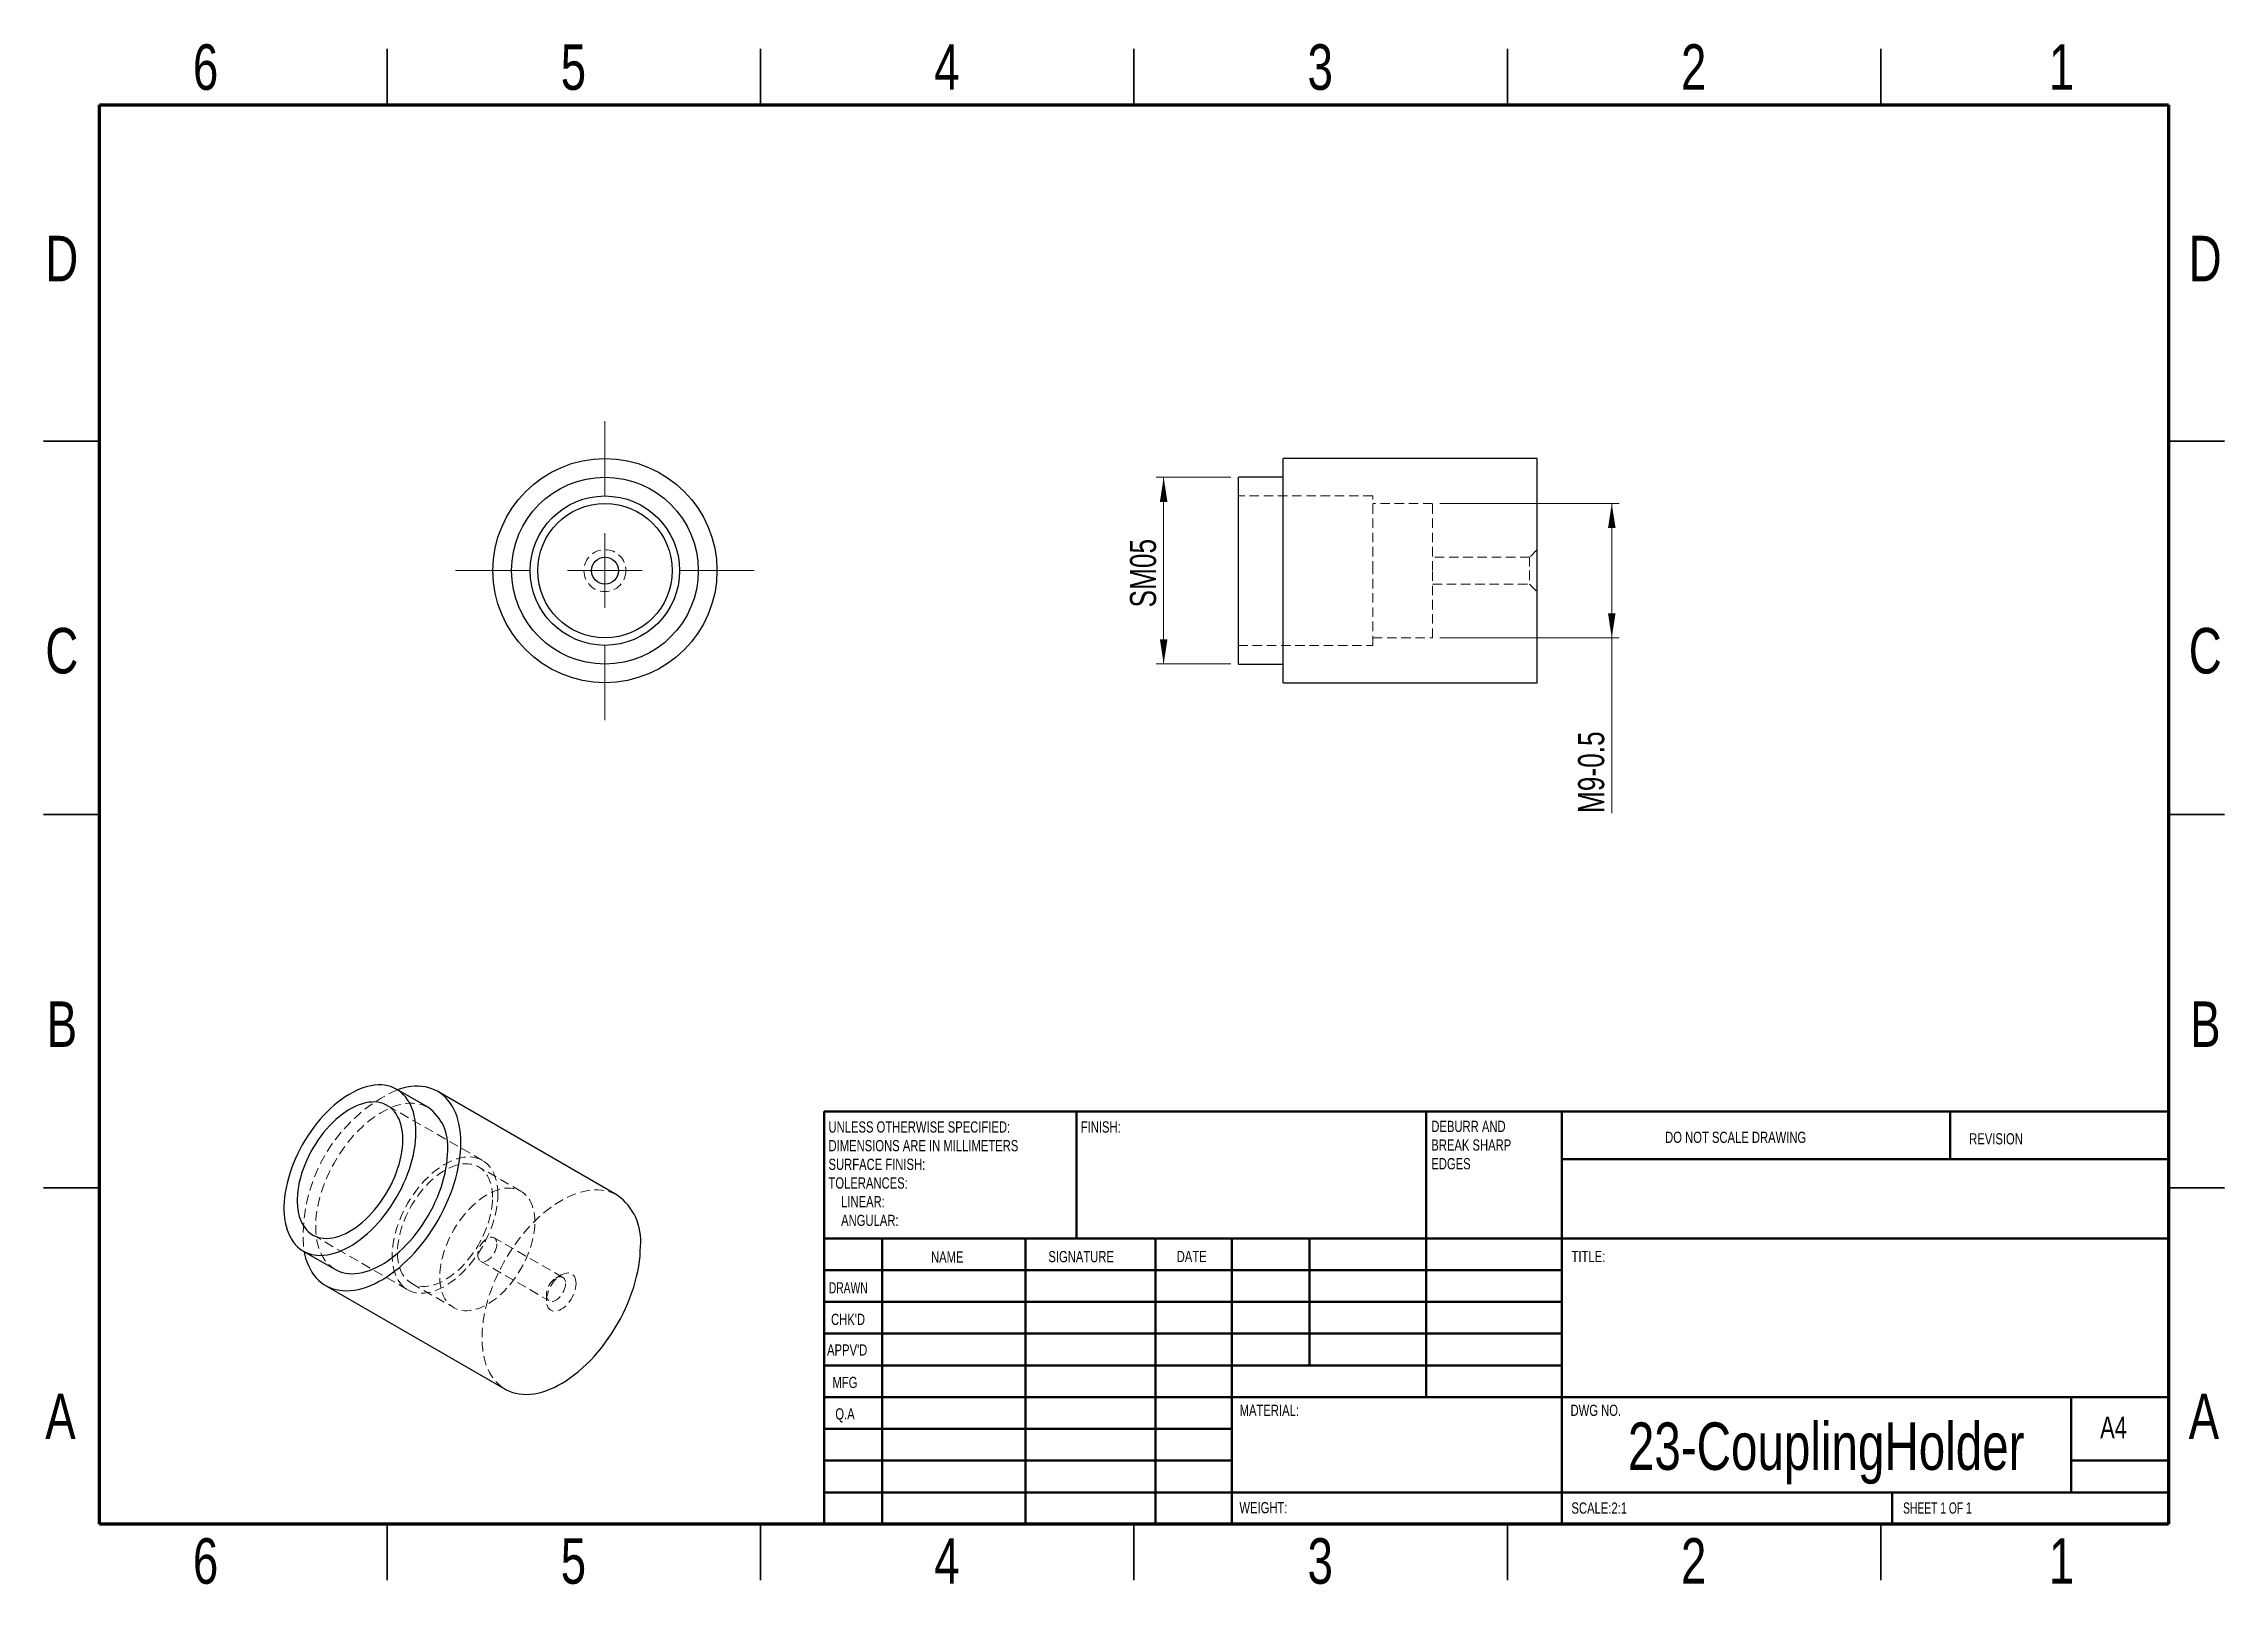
# Model space of a CAD drawing. Header units: millimetres. Extents: x 2 to 294, y 2 to 208.
import ezdxf

# ---------------------------------------------------------------- set-up
doc = ezdxf.new("R2010")
doc.units = ezdxf.units.MM
doc.linetypes.add('HIDDEN', pattern=[1.905, 1.27, -0.635])
doc.styles.add('SLDTEXTSTYLE0', font='TXT', dxfattribs={"width": 0.75})
doc.styles.add('SLDTEXTSTYLE1', font='TXT', dxfattribs={"width": 0.686449})
doc.styles.add('SLDTEXTSTYLE2', font='TXT', dxfattribs={"width": 0.6875})
doc.dimstyles.new('SLDDIMSTYLE0', dxfattribs={"dimtxt": 3.5, "dimasz": 3.302, "dimexe": 0, "dimexo": 0.0625, "dimgap": 0.875, "dimtad": 1, "dimlfac": 0.5, "dimrnd": 1e-09, "dimzin": 12, "dimdsep": 46, "dimtxsty": 'SLDTEXTSTYLE0', "dimsah": 1, "dimcen": 0.09, "dimadec": 0, "dimazin": 3, "dimtfac": 1, "dimtmove": 0, "dimatfit": 0, "dimfxl": 0, "dimfrac": 2, "dimtolj": 1, "dimtzin": 12, "dimarcsym": 0})
doc.dimstyles.new('SLDDIMSTYLE1', dxfattribs={"dimtxt": 3.5, "dimasz": 3.302, "dimexe": 0, "dimexo": 0.0625, "dimgap": 0.875, "dimtad": 1, "dimlfac": 0.5, "dimrnd": 1e-09, "dimzin": 12, "dimdsep": 46, "dimtxsty": 'SLDTEXTSTYLE0', "dimsah": 1, "dimcen": 0.09, "dimadec": 0, "dimazin": 3, "dimtfac": 1, "dimtofl": 0, "dimtmove": 0, "dimatfit": 3, "dimfxl": 0, "dimfrac": 2, "dimtolj": 1, "dimtzin": 12, "dimarcsym": 0})

# ---------------------------------------------------------------- blocks, each defined once
blk = doc.blocks.new('SW_NOTE_0')
at = {"color": 0, "linetype": 'Continuous', "lineweight": 0, "char_height": 1.5, "attachment_point": 1, "style": 'SLDTEXTSTYLE0'}
for s, insert in [('UNLESS OTHERWISE SPECIFIED:', (0, 1.93)), ('DIMENSIONS ARE IN MILLIMETERS', (0, -0.57)), ('TOLERANCES:', (0, -5.57)), ('SURFACE FINISH:', (0, -3.07)), ('LINEAR:', (1.69, -8.07)), ('ANGULAR:', (1.69, -10.57))]:
    blk.add_mtext(s, dxfattribs=dict(at, insert=insert))
blk = doc.blocks.new('SW_NOTE_0_1')
at = {"color": 0, "linetype": 'Continuous', "lineweight": 0, "char_height": 1.5, "attachment_point": 1, "style": 'SLDTEXTSTYLE0'}
for s, insert in [('DEBURR AND', (0, 1.93)), ('BREAK SHARP', (0, -0.57)), ('EDGES', (0, -3.07))]:
    blk.add_mtext(s, dxfattribs=dict(at, insert=insert))
blk = doc.blocks.new('_D')
at = {"color": 7, "linetype": 'Continuous', "lineweight": 0}
for p, q in [((161.47, 150.15), (151.47, 150.15)), ((152.47, 150.15), (152.47, 125.15)), ((161.47, 125.15), (151.47, 125.15))]:
    blk.add_line(p, q, dxfattribs=at)
at = {"color": 7, "linetype": 'Continuous', "lineweight": 18}
for points in [[(152.47, 150.15), (151.97, 146.85), (152.98, 146.85)], [(152.47, 125.15), (152.98, 128.45), (151.97, 128.45)]]:
    blk.add_solid(points, dxfattribs=at)
at = {"color": 7, "linetype": 'Continuous', "lineweight": 18, "insert": (147.96, 132.72), "char_height": 3.5, "attachment_point": 1, "rotation": 90, "style": 'SLDTEXTSTYLE0'}
blk.add_mtext('SM05', dxfattribs=at)
blk = doc.blocks.new('_D_1')
at = {"color": 7, "linetype": 'Continuous', "lineweight": 0}
for p, q in [((189.47, 146.65), (213.47, 146.65)), ((212.47, 146.65), (212.47, 128.65)), ((189.47, 128.65), (213.47, 128.65)), ((212.47, 128.65), (212.47, 105.2))]:
    blk.add_line(p, q, dxfattribs=at)
at = {"color": 7, "linetype": 'Continuous', "lineweight": 18}
for points in [[(212.47, 146.65), (211.97, 143.35), (212.98, 143.35)], [(212.47, 128.65), (212.98, 131.95), (211.97, 131.95)]]:
    blk.add_solid(points, dxfattribs=at)
at = {"color": 7, "linetype": 'Continuous', "lineweight": 18, "insert": (207.96, 105.2), "char_height": 3.5, "attachment_point": 1, "rotation": 90, "style": 'SLDTEXTSTYLE0'}
blk.add_mtext('M9-0.5', dxfattribs=at)
blk = doc.blocks.new('SW_CENTERMARKSYMBOL_0')
at = {"color": 0, "linetype": 'Continuous', "lineweight": 18}
for p, q in [((0, 10), (0, 20)), ((0, 0), (0, 5)), ((-10, 0), (-20, 0)), ((0, 0), (-5, 0)), ((0, 0), (0, -5)), ((0, 0), (5, 0)), ((10, 0), (20, 0)), ((0, -10), (0, -20))]:
    blk.add_line(p, q, dxfattribs=at)

msp = doc.modelspace()

# ---------------------------------------------------------------- linework, layer by layer
at = {"color": 7, "linetype": 'Continuous', "lineweight": 35}
for p, q in [((48.5, 200), (48.5, 207.5)), ((98.5, 200), (98.5, 207.5)), ((148.5, 207.5), (148.5, 200)), ((148.5, 200), (148.5, 207.5)), ((198.5, 200), (198.5, 207.5)), ((248.5, 200), (248.5, 207.5)), ((10, 155), (2.5, 155)), ((287, 155), (294.5, 155)), ((2.5, 105), (10, 105)), ((10, 105), (2.5, 105)), ((294.5, 105), (287, 105)), ((287, 105), (294.5, 105)), ((10, 55), (2.5, 55)), ((287, 55), (294.5, 55)), ((48.5, 10), (48.5, 2.5)), ((98.5, 10), (98.5, 2.5)), ((148.5, 2.5), (148.5, 10)), ((148.5, 10), (148.5, 2.5)), ((198.5, 10), (198.5, 2.5)), ((248.5, 10), (248.5, 2.5))]:
    msp.add_line(p, q, dxfattribs=at)
at = {"color": 7, "linetype": 'Continuous', "lineweight": 70}
for p, q in [((10, 10), (10, 200)), ((10, 200), (287, 200)), ((287, 200), (287, 10)), ((287, 10), (10, 10))]:
    msp.add_line(p, q, dxfattribs=at)
at = {"color": 7, "linetype": 'Continuous', "lineweight": 25}
for p, q in [((202.473, 152.648), (168.473, 152.648)), ((168.473, 137.648), (168.473, 152.648)), ((202.473, 137.648), (202.473, 152.648)), ((168.473, 150.148), (162.473, 150.148)), ((162.473, 137.648), (162.473, 150.148)), ((162.473, 125.148), (162.473, 137.648)), ((168.473, 122.648), (168.473, 137.648)), ((202.473, 122.648), (202.473, 137.648)), ((162.473, 125.148), (168.473, 125.148)), ((168.473, 122.648), (202.473, 122.648)), ((54.014, 65.762), (49.771, 68.211)), ((79.305, 54.048), (55.264, 67.927)), ((37.272, 46.56), (41.515, 44.111)), ((40.265, 41.945), (64.307, 28.066))]:
    msp.add_line(p, q, dxfattribs=at)
at = {"color": 7, "linetype": 'HIDDEN', "lineweight": 18}
for p, q in [((180.473, 147.648), (162.473, 147.648)), ((180.473, 137.648), (180.473, 147.648)), ((188.473, 146.648), (180.473, 146.648)), ((188.473, 137.648), (188.473, 146.648)), ((202.473, 140.458), (201.473, 139.458)), ((180.473, 127.648), (180.473, 137.648)), ((201.473, 139.458), (188.473, 139.458)), ((188.473, 128.648), (188.473, 137.648)), ((201.473, 139.458), (201.473, 137.648)), ((201.473, 137.648), (201.473, 135.838)), ((188.473, 135.838), (201.473, 135.838)), ((201.473, 135.838), (202.473, 134.838)), ((180.473, 128.648), (188.473, 128.648)), ((162.473, 127.648), (180.473, 127.648)), ((61.249, 58.698), (48.521, 66.046)), ((66.406, 54.566), (60.749, 57.832)), ((38.522, 48.725), (51.25, 41.377)), ((72.004, 43.033), (62.811, 48.34)), ((61.001, 45.204), (70.194, 39.898)), ((51.75, 42.243), (57.407, 38.978)), ((71.806, 43.351), (71.099, 42.943)), ((69.819, 40.727), (69.819, 39.91))]:
    msp.add_line(p, q, dxfattribs=at)
at = {"color": 7, "linetype": 'Continuous', "lineweight": 50}
for p, q in [((107, 65.25), (287, 65.25)), ((107, 65.25), (107, 10)), ((140.8, 48.25), (140.8, 65.25)), ((187.6, 65.25), (187.6, 27)), ((205.8, 65.25), (205.8, 10)), ((257.8, 58.875), (257.8, 65.25)), ((287, 58.875), (205.8, 58.875)), ((287, 48.25), (107, 48.25)), ((114.8, 48.25), (114.8, 10)), ((133.991, 48.25), (133.991, 10)), ((151.399, 48.25), (151.399, 10)), ((161.6, 10), (161.6, 48.25)), ((172, 31.25), (172, 48.25)), ((205.8, 44), (107, 44)), ((205.8, 39.75), (107, 39.75)), ((205.8, 35.5), (107, 35.5)), ((205.8, 31.25), (107, 31.25)), ((161.6, 27), (107, 27)), ((161.6, 27), (287, 27)), ((274, 14.25), (274, 27)), ((161.6, 22.75), (107, 22.75)), ((161.6, 18.5), (107, 18.5)), ((287, 18.5), (274, 18.5)), ((107, 14.25), (287, 14.25)), ((250, 10), (250, 14.25))]:
    msp.add_line(p, q, dxfattribs=at)
at = {"color": 7, "linetype": 'Continuous', "lineweight": 25, "flags": 128}
for points in [[(52.36, 62.488), (52.346, 63.057), (52.304, 63.608), (52.233, 64.139), (52.135, 64.649), (52.009, 65.135), (51.856, 65.597), (51.676, 66.032), (51.47, 66.439), (51.238, 66.818), (50.982, 67.166), (50.702, 67.483), (50.399, 67.767), (50.073, 68.019), (49.727, 68.236), (49.361, 68.418), (48.977, 68.566), (48.574, 68.677), (48.156, 68.752), (47.723, 68.791), (47.276, 68.793), (46.817, 68.759), (46.348, 68.688), (45.87, 68.581), (45.384, 68.438), (44.892, 68.26), (44.396, 68.047), (43.897, 67.799), (43.397, 67.519), (42.897, 67.206), (42.399, 66.861), (41.905, 66.486), (41.416, 66.082), (40.933, 65.651), (40.459, 65.192), (39.995, 64.709), (39.542, 64.202), (39.102, 63.673), (38.676, 63.125), (38.266, 62.557), (37.872, 61.974), (37.497, 61.375), (37.14, 60.764), (36.805, 60.142), (36.49, 59.511), (36.199, 58.873), (35.93, 58.231), (35.686, 57.586), (35.467, 56.94), (35.274, 56.296), (35.108, 55.655), (34.968, 55.019), (34.856, 54.392), (34.771, 53.773), (34.715, 53.167), (34.686, 52.574), (34.686, 51.996), (34.715, 51.436), (34.771, 50.894), (34.856, 50.374), (34.968, 49.876), (35.108, 49.402), (35.274, 48.953), (35.467, 48.532), (35.686, 48.138), (35.93, 47.775), (36.199, 47.442), (36.49, 47.141), (36.805, 46.873), (37.14, 46.639), (37.497, 46.439), (37.872, 46.274), (38.266, 46.145), (38.676, 46.052), (39.102, 45.995), (39.542, 45.974), (39.995, 45.99), (40.459, 46.043), (40.933, 46.132), (41.416, 46.257), (41.905, 46.417), (42.399, 46.613), (42.897, 46.843), (43.397, 47.107), (43.897, 47.404), (44.396, 47.733), (44.892, 48.093), (45.384, 48.483), (45.87, 48.901), (46.348, 49.346), (46.817, 49.817), (47.276, 50.312), (47.723, 50.83), (48.156, 51.369), (48.574, 51.928), (48.977, 52.503), (49.361, 53.095), (49.727, 53.7), (50.073, 54.317), (50.399, 54.943), (50.702, 55.578), (50.982, 56.218), (51.238, 56.862), (51.47, 57.508), (51.676, 58.153), (51.856, 58.796), (52.009, 59.435), (52.135, 60.066), (52.233, 60.69), (52.304, 61.302), (52.346, 61.902), (52.36, 62.488)], [(58.371, 61.059), (58.357, 61.687), (58.314, 62.296), (58.242, 62.885), (58.143, 63.453), (58.015, 63.998), (57.86, 64.519), (57.678, 65.014), (57.469, 65.481), (57.234, 65.921), (56.973, 66.33), (56.687, 66.709), (56.377, 67.056), (56.045, 67.371), (55.689, 67.651), (55.313, 67.898), (54.916, 68.11), (54.5, 68.286), (54.065, 68.426), (53.614, 68.53), (53.147, 68.597), (52.665, 68.628), (52.17, 68.621), (51.664, 68.578), (51.146, 68.497), (50.62, 68.381), (50.086, 68.228), (49.868, 68.155)], [(50.593, 61.467), (50.578, 61.977), (50.536, 62.468), (50.465, 62.939), (50.366, 63.387), (50.24, 63.811), (50.086, 64.21), (49.906, 64.581), (49.701, 64.922), (49.47, 65.234), (49.216, 65.514), (48.938, 65.761), (48.639, 65.974), (48.319, 66.153), (47.98, 66.297), (47.623, 66.405), (47.25, 66.476), (46.861, 66.511), (46.459, 66.509), (46.045, 66.47), (45.621, 66.395), (45.189, 66.283), (44.75, 66.136), (44.305, 65.953), (43.858, 65.736), (43.409, 65.485), (42.961, 65.202), (42.515, 64.887), (42.073, 64.542), (41.637, 64.168), (41.209, 63.767), (40.79, 63.34), (40.382, 62.889), (39.986, 62.416), (39.605, 61.922), (39.239, 61.411), (38.891, 60.883), (38.561, 60.341), (38.252, 59.788), (37.963, 59.224), (37.697, 58.653), (37.455, 58.077), (37.237, 57.499), (37.044, 56.92), (36.877, 56.342), (36.737, 55.769), (36.624, 55.203), (36.539, 54.645), (36.483, 54.098), (36.454, 53.564), (36.454, 53.046), (36.483, 52.546), (36.539, 52.064), (36.624, 51.605), (36.737, 51.168), (36.877, 50.757), (37.044, 50.372), (37.237, 50.015), (37.455, 49.689), (37.697, 49.393), (37.963, 49.129), (38.252, 48.899), (38.561, 48.702), (38.891, 48.541), (39.239, 48.415), (39.605, 48.326), (39.986, 48.273), (40.382, 48.256), (40.79, 48.277), (41.209, 48.334), (41.637, 48.427), (42.073, 48.557), (42.515, 48.722), (42.961, 48.922), (43.409, 49.156), (43.858, 49.423), (44.305, 49.723), (44.75, 50.053), (45.189, 50.412), (45.621, 50.8), (46.045, 51.214), (46.459, 51.654), (46.861, 52.116), (47.25, 52.599), (47.623, 53.102), (47.98, 53.622), (48.319, 54.157), (48.639, 54.705), (48.938, 55.264), (49.216, 55.831), (49.47, 56.405), (49.701, 56.982), (49.906, 57.562), (50.086, 58.14), (50.24, 58.716), (50.366, 59.286), (50.465, 59.848), (50.536, 60.401), (50.578, 60.941), (50.593, 61.467)], [(37.369, 46.504), (37.446, 46.143), (37.587, 45.61), (37.756, 45.103), (37.952, 44.621), (38.174, 44.168), (38.422, 43.743), (38.696, 43.349), (38.993, 42.986), (39.315, 42.655), (39.659, 42.357), (40.025, 42.093), (40.412, 41.864), (40.818, 41.67), (41.244, 41.512), (41.687, 41.39), (42.146, 41.304), (42.621, 41.255), (43.109, 41.243), (43.61, 41.268), (44.122, 41.33), (44.644, 41.429), (45.175, 41.564), (45.712, 41.735), (46.255, 41.941), (46.802, 42.183), (47.351, 42.459), (47.902, 42.769), (48.452, 43.111), (49.001, 43.485), (49.546, 43.89), (50.086, 44.325), (50.62, 44.789), (51.146, 45.28), (51.664, 45.797), (52.17, 46.338), (52.665, 46.903), (53.147, 47.49), (53.614, 48.096), (54.065, 48.721), (54.5, 49.363), (54.916, 50.019), (55.313, 50.689), (55.689, 51.371), (56.045, 52.062), (56.377, 52.761), (56.687, 53.465), (56.973, 54.174), (57.234, 54.885), (57.469, 55.595), (57.678, 56.304), (57.86, 57.01), (58.015, 57.71), (58.143, 58.402), (58.242, 59.085), (58.314, 59.756), (58.357, 60.415), (58.371, 61.059)], [(41.515, 44.111), (41.739, 43.99), (42.115, 43.825), (42.508, 43.696), (42.919, 43.602), (43.345, 43.546), (43.785, 43.525), (44.238, 43.541), (44.702, 43.594), (45.176, 43.683), (45.658, 43.808), (46.147, 43.968), (46.642, 44.164), (47.139, 44.394), (47.639, 44.658), (48.139, 44.955), (48.638, 45.284), (49.135, 45.644), (49.626, 46.033), (50.112, 46.452), (50.591, 46.897), (51.06, 47.368), (51.519, 47.863), (51.965, 48.381), (52.399, 48.92), (52.817, 49.478), (53.219, 50.054), (53.604, 50.645), (53.97, 51.25), (54.316, 51.867), (54.641, 52.494), (54.944, 53.129), (55.224, 53.769), (55.481, 54.413), (55.712, 55.059), (55.918, 55.704), (56.098, 56.347), (56.251, 56.985), (56.378, 57.617), (56.476, 58.24), (56.547, 58.853), (56.589, 59.453), (56.603, 60.039)], [(64.307, 28.066), (64.453, 27.985), (64.86, 27.791), (65.285, 27.633), (65.728, 27.511), (66.188, 27.425), (66.662, 27.376), (67.151, 27.364), (67.652, 27.389), (68.164, 27.451), (68.686, 27.55), (69.216, 27.685), (69.754, 27.856), (70.296, 28.062), (70.843, 28.304), (71.393, 28.58), (71.944, 28.89), (72.494, 29.232), (73.042, 29.606), (73.587, 30.012), (74.128, 30.446), (74.662, 30.91), (75.188, 31.401), (75.705, 31.918), (76.212, 32.46), (76.707, 33.024), (77.189, 33.611), (77.656, 34.217), (78.107, 34.842), (78.541, 35.484), (78.958, 36.141), (79.354, 36.811), (79.731, 37.492), (80.086, 38.183), (80.419, 38.882), (80.729, 39.586), (81.014, 40.295), (81.275, 41.006), (81.51, 41.716), (81.719, 42.425), (81.902, 43.131), (82.057, 43.831), (82.185, 44.523), (82.284, 45.206), (82.355, 45.878), (82.398, 46.536), (82.413, 47.18)]]:
    msp.add_lwpolyline(points, dxfattribs=at)
at = {"color": 7, "linetype": 'HIDDEN', "lineweight": 18, "flags": 128}
for points in [[(54.014, 65.762), (53.97, 65.787), (53.604, 65.969), (53.219, 66.116), (52.817, 66.228), (52.399, 66.303), (51.965, 66.342), (51.519, 66.344), (51.06, 66.309), (50.591, 66.239), (50.112, 66.132), (49.626, 65.989), (49.135, 65.811), (48.638, 65.597), (48.139, 65.35), (47.639, 65.07), (47.139, 64.757), (46.642, 64.412), (46.147, 64.037), (45.658, 63.633), (45.176, 63.201), (44.702, 62.743), (44.238, 62.26), (43.785, 61.753), (43.345, 61.224), (42.919, 60.675), (42.508, 60.108), (42.115, 59.524), (41.739, 58.926), (41.383, 58.315), (41.047, 57.693), (40.733, 57.062), (40.441, 56.424), (40.173, 55.782), (39.929, 55.137), (39.71, 54.491), (39.517, 53.846), (39.35, 53.205), (39.211, 52.57), (39.098, 51.942), (39.014, 51.324), (38.957, 50.718), (38.929, 50.124), (38.929, 49.547), (38.957, 48.986), (39.014, 48.445), (39.098, 47.924), (39.211, 47.426), (39.35, 46.952), (39.517, 46.504), (39.71, 46.082), (39.929, 45.689), (40.173, 45.326), (40.441, 44.993), (40.733, 44.692), (41.047, 44.424), (41.383, 44.19), (41.515, 44.111)], [(63.321, 54.12), (63.306, 54.629), (63.264, 55.121), (63.193, 55.591), (63.094, 56.04), (62.968, 56.464), (62.814, 56.862), (62.634, 57.233), (62.429, 57.575), (62.198, 57.886), (61.944, 58.166), (61.666, 58.413), (61.367, 58.627), (61.047, 58.806), (60.708, 58.949), (60.351, 59.057), (59.978, 59.128), (59.589, 59.163), (59.187, 59.161), (58.773, 59.122), (58.349, 59.047), (57.917, 58.935), (57.477, 58.788), (57.033, 58.605), (56.586, 58.388), (56.137, 58.137), (55.689, 57.854), (55.243, 57.539), (54.801, 57.194), (54.365, 56.82), (53.937, 56.419), (53.518, 55.992), (53.11, 55.541), (52.714, 55.068), (52.333, 54.575), (51.967, 54.063), (51.619, 53.536), (51.289, 52.994), (50.98, 52.44), (50.691, 51.876), (50.425, 51.306), (50.183, 50.73), (49.965, 50.151), (49.772, 49.572), (49.605, 48.995), (49.465, 48.421), (49.352, 47.855), (49.267, 47.297), (49.211, 46.75), (49.182, 46.217), (49.182, 45.699), (49.211, 45.198), (49.267, 44.717), (49.352, 44.257), (49.465, 43.821), (49.605, 43.409), (49.772, 43.024), (49.965, 42.668), (50.183, 42.341), (50.425, 42.045), (50.691, 41.781), (50.98, 41.551), (51.289, 41.355), (51.619, 41.193), (51.967, 41.068), (52.333, 40.978), (52.714, 40.925), (53.11, 40.909), (53.518, 40.929), (53.937, 40.986), (54.365, 41.08), (54.801, 41.209), (55.243, 41.374), (55.689, 41.574), (56.137, 41.809), (56.586, 42.076), (57.033, 42.375), (57.477, 42.705), (57.917, 43.065), (58.349, 43.453), (58.773, 43.867), (59.187, 44.306), (59.589, 44.768), (59.978, 45.251), (60.351, 45.754), (60.708, 46.274), (61.047, 46.809), (61.367, 47.357), (61.666, 47.916), (61.944, 48.483), (62.198, 49.057), (62.429, 49.635), (62.634, 50.214), (62.814, 50.793), (62.968, 51.368), (63.094, 51.938), (63.193, 52.501), (63.264, 53.053), (63.306, 53.594), (63.321, 54.12)], [(62.614, 53.712), (62.599, 54.194), (62.557, 54.658), (62.486, 55.102), (62.387, 55.523), (62.261, 55.919), (62.109, 56.289), (61.93, 56.631), (61.725, 56.944), (61.496, 57.226), (61.244, 57.475), (60.969, 57.692), (60.674, 57.874), (60.358, 58.022), (60.025, 58.133), (59.674, 58.209), (59.308, 58.248), (58.928, 58.25), (58.537, 58.216), (58.135, 58.145), (57.725, 58.038), (57.308, 57.895), (56.887, 57.717), (56.462, 57.505), (56.037, 57.26), (55.613, 56.982), (55.191, 56.673), (54.774, 56.335), (54.364, 55.968), (53.962, 55.575), (53.571, 55.157), (53.191, 54.717), (52.825, 54.255), (52.475, 53.775), (52.141, 53.278), (51.825, 52.766), (51.53, 52.242), (51.255, 51.709), (51.003, 51.168), (50.774, 50.622), (50.57, 50.073), (50.391, 49.524), (50.238, 48.978), (50.112, 48.436), (50.013, 47.901), (49.942, 47.376), (49.9, 46.863), (49.886, 46.364), (49.9, 45.881), (49.942, 45.417), (50.013, 44.974), (50.112, 44.553), (50.238, 44.156), (50.391, 43.786), (50.57, 43.444), (50.774, 43.132), (51.003, 42.85), (51.255, 42.6), (51.53, 42.383), (51.825, 42.201), (52.141, 42.054), (52.475, 41.942), (52.825, 41.867), (53.191, 41.828), (53.571, 41.825), (53.962, 41.859), (54.364, 41.93), (54.774, 42.037), (55.191, 42.18), (55.613, 42.358), (56.037, 42.57), (56.462, 42.816), (56.887, 43.093), (57.308, 43.402), (57.725, 43.741), (58.135, 44.107), (58.537, 44.5), (58.928, 44.918), (59.308, 45.359), (59.674, 45.82), (60.025, 46.301), (60.358, 46.798), (60.674, 47.309), (60.969, 47.833), (61.244, 48.366), (61.496, 48.907), (61.725, 49.454), (61.93, 50.002), (62.109, 50.551), (62.261, 51.098), (62.387, 51.639), (62.486, 52.174), (62.557, 52.699), (62.599, 53.212), (62.614, 53.712)], [(68.27, 50.446), (68.256, 50.929), (68.214, 51.393), (68.143, 51.836), (68.044, 52.257), (67.918, 52.653), (67.765, 53.023), (67.586, 53.365), (67.382, 53.678), (67.153, 53.96), (66.901, 54.21), (66.626, 54.426), (66.331, 54.609), (66.015, 54.756), (65.681, 54.868), (65.331, 54.943), (64.965, 54.982), (64.585, 54.985), (64.194, 54.95), (63.792, 54.879), (63.382, 54.772), (62.965, 54.63), (62.543, 54.452), (62.119, 54.24), (61.694, 53.994), (61.269, 53.716), (60.848, 53.407), (60.431, 53.069), (60.021, 52.702), (59.619, 52.309), (59.228, 51.892), (58.848, 51.451), (58.482, 50.99), (58.131, 50.509), (57.798, 50.012), (57.482, 49.501), (57.187, 48.977), (56.912, 48.443), (56.66, 47.902), (56.431, 47.356), (56.226, 46.807), (56.047, 46.259), (55.895, 45.712), (55.769, 45.17), (55.67, 44.636), (55.599, 44.11), (55.557, 43.597), (55.542, 43.098), (55.557, 42.616), (55.599, 42.151), (55.67, 41.708), (55.769, 41.287), (55.895, 40.891), (56.047, 40.521), (56.226, 40.179), (56.431, 39.866), (56.66, 39.584), (56.912, 39.334), (57.187, 39.118), (57.482, 38.935), (57.798, 38.788), (58.131, 38.676), (58.482, 38.601), (58.848, 38.562), (59.228, 38.559), (59.619, 38.594), (60.021, 38.665), (60.431, 38.772), (60.848, 38.914), (61.269, 39.092), (61.694, 39.305), (62.119, 39.55), (62.543, 39.828), (62.965, 40.137), (63.382, 40.475), (63.792, 40.842), (64.194, 41.235), (64.585, 41.652), (64.965, 42.093), (65.331, 42.555), (65.681, 43.035), (66.015, 43.532), (66.331, 44.044), (66.626, 44.567), (66.901, 45.101), (67.153, 45.642), (67.382, 46.188), (67.586, 46.737), (67.765, 47.285), (67.918, 47.832), (68.044, 48.374), (68.143, 48.908), (68.214, 49.434), (68.256, 49.947), (68.27, 50.446)], [(79.305, 54.048), (78.958, 54.231), (78.541, 54.407), (78.107, 54.547), (77.656, 54.651), (77.189, 54.718), (76.707, 54.749), (76.212, 54.742), (75.705, 54.699), (75.188, 54.618), (74.662, 54.502), (74.128, 54.349), (73.587, 54.16), (73.042, 53.936), (72.494, 53.677), (71.944, 53.384), (71.393, 53.058), (70.843, 52.699), (70.296, 52.309), (69.754, 51.889), (69.216, 51.44), (68.686, 50.962), (68.164, 50.458), (67.652, 49.929), (67.151, 49.375), (66.662, 48.799), (66.188, 48.203), (65.728, 47.587), (65.285, 46.953), (64.86, 46.304), (64.453, 45.64), (64.066, 44.964), (63.7, 44.278), (63.356, 43.583), (63.035, 42.881), (62.737, 42.174), (62.464, 41.464), (62.216, 40.753), (61.994, 40.043), (61.798, 39.336), (61.629, 38.633), (61.488, 37.937), (61.374, 37.249), (61.289, 36.571), (61.231, 35.906), (61.203, 35.254), (61.203, 34.618), (61.231, 34), (61.289, 33.4), (61.374, 32.821), (61.488, 32.264), (61.629, 31.731), (61.798, 31.224), (61.994, 30.742), (62.216, 30.289), (62.464, 29.864), (62.737, 29.47), (63.035, 29.107), (63.356, 28.776), (63.7, 28.478), (64.066, 28.214), (64.307, 28.066)], [(63.186, 47.511), (63.172, 47.282), (63.129, 47.042), (63.06, 46.796), (62.964, 46.55), (62.845, 46.308), (62.704, 46.077), (62.546, 45.862), (62.374, 45.666), (62.191, 45.496), (62.002, 45.353), (61.811, 45.243), (61.622, 45.167), (61.439, 45.126), (61.266, 45.123), (61.108, 45.156), (60.968, 45.225), (60.849, 45.329), (60.753, 45.465), (60.683, 45.63), (60.641, 45.821), (60.627, 46.033), (60.641, 46.262), (60.683, 46.502), (60.753, 46.748), (60.849, 46.994), (60.968, 47.236), (61.108, 47.467), (61.266, 47.683), (61.439, 47.878), (61.622, 48.049), (61.811, 48.191), (62.002, 48.301), (62.191, 48.377), (62.374, 48.418), (62.546, 48.421), (62.704, 48.388), (62.845, 48.319), (62.964, 48.215), (63.06, 48.079), (63.129, 47.914), (63.172, 47.723), (63.186, 47.511)], [(73.793, 42.204), (73.778, 42.472), (73.735, 42.72), (73.664, 42.943), (73.565, 43.139), (73.441, 43.305), (73.293, 43.437), (73.124, 43.535), (72.935, 43.597), (72.729, 43.622), (72.511, 43.609), (72.281, 43.559), (72.045, 43.473), (71.806, 43.352), (71.566, 43.197), (71.33, 43.01), (71.101, 42.796), (70.883, 42.556), (70.677, 42.294), (70.488, 42.014), (70.319, 41.72), (70.171, 41.417), (70.047, 41.108), (69.948, 40.798), (69.877, 40.493), (69.833, 40.195), (69.819, 39.91), (69.833, 39.642), (69.877, 39.394), (69.948, 39.171), (70.047, 38.975), (70.171, 38.81), (70.319, 38.677), (70.488, 38.579), (70.677, 38.517), (70.883, 38.492), (71.101, 38.505), (71.33, 38.555), (71.566, 38.641), (71.806, 38.763), (72.045, 38.918), (72.281, 39.104), (72.511, 39.319), (72.729, 39.559), (72.935, 39.82), (73.124, 40.1), (73.293, 40.394), (73.441, 40.698), (73.565, 41.007), (73.664, 41.316), (73.735, 41.622), (73.778, 41.919), (73.793, 42.204)], [(72.379, 42.204), (72.364, 41.976), (72.322, 41.736), (72.252, 41.49), (72.156, 41.243), (72.037, 41.002), (71.897, 40.771), (71.739, 40.555), (71.566, 40.36), (71.384, 40.189), (71.194, 40.047), (71.003, 39.936), (70.814, 39.86), (70.631, 39.82), (70.459, 39.816), (70.301, 39.849), (70.161, 39.919), (70.041, 40.022), (69.946, 40.158), (69.876, 40.324), (69.833, 40.515), (69.819, 40.727), (69.833, 40.955), (69.876, 41.195), (69.946, 41.441), (70.041, 41.687), (70.161, 41.929), (70.301, 42.16), (70.459, 42.376), (70.631, 42.571), (70.814, 42.742), (71.003, 42.884), (71.194, 42.994), (71.384, 43.071), (71.566, 43.111), (71.739, 43.115), (71.897, 43.082), (72.037, 43.012), (72.156, 42.908), (72.252, 42.772), (72.322, 42.607), (72.364, 42.416), (72.379, 42.204)]]:
    msp.add_lwpolyline(points, dxfattribs=at)
at = {"color": 7, "linetype": 'Continuous', "lineweight": 25}
for radius in [15, 12.5, 10, 9, 1.81]:
    msp.add_circle((77.662, 137.648), radius, dxfattribs=at)
at = {"color": 7, "linetype": 'HIDDEN', "lineweight": 18}
msp.add_circle((77.662, 137.648), 2.81, dxfattribs=at)
msp.add_arc((58.746, 48.596), 21.48, 114.41573, 185.58965, dxfattribs=at)
at = {"color": 7, "linetype": 'Continuous', "lineweight": 25}
for centre, radius, start, end in [((50.343, 60.654), 6.29, 354.39021, 54.29761), ((74.978, 47.954), 7.474, 354.06166, 54.62616)]:
    msp.add_arc(centre, radius, start, end, dxfattribs=at)

# ---------------------------------------------------------------- block references
at = {"color": 7, "linetype": 'Continuous', "lineweight": 0}
for name, p in [('SW_CENTERMARKSYMBOL_0', (77.662, 137.648)), ('SW_NOTE_0', (107.594, 61.987)), ('SW_NOTE_0_1', (188.309, 62.069))]:
    msp.add_blockref(name, p, dxfattribs=at)

# ---------------------------------------------------------------- texts
for s, insert, char_height, attachment_point, style in [('6', (24.189, 208.114), 6.096, 2, 'SLDTEXTSTYLE0'), ('5', (73.439, 208.114), 6.096, 2, 'SLDTEXTSTYLE0'), ('4', (123.439, 208.114), 6.096, 2, 'SLDTEXTSTYLE0'), ('3', (173.439, 208.114), 6.096, 2, 'SLDTEXTSTYLE0'), ('2', (223.439, 208.114), 6.096, 2, 'SLDTEXTSTYLE0'), ('1', (272.689, 208.114), 6.096, 2, 'SLDTEXTSTYLE0'), ('D', (4.93, 182.476), 6.096, 2, 'SLDTEXTSTYLE0'), ('D', (291.93, 182.476), 6.096, 2, 'SLDTEXTSTYLE0'), ('C', (4.937, 129.976), 6.096, 2, 'SLDTEXTSTYLE0'), ('C', (291.937, 129.976), 6.096, 2, 'SLDTEXTSTYLE0'), ('B', (4.953, 79.976), 6.096, 2, 'SLDTEXTSTYLE0'), ('B', (291.953, 79.976), 6.096, 2, 'SLDTEXTSTYLE0'), ('FINISH:', (141.371, 63.919), 1.5, 1, 'SLDTEXTSTYLE0'), ('DO NOT SCALE DRAWING', (219.615, 62.533), 1.5, 1, 'SLDTEXTSTYLE0'), ('REVISION', (260.328, 62.335), 1.5, 1, 'SLDTEXTSTYLE0'), ('NAME', (121.322, 46.501), 1.5, 1, 'SLDTEXTSTYLE0'), ('SIGNATURE', (137.034, 46.562), 1.5, 1, 'SLDTEXTSTYLE0'), ('DATE', (154.215, 46.576), 1.5, 1, 'SLDTEXTSTYLE0'), ('TITLE:', (207.09, 46.576), 1.5, 1, 'SLDTEXTSTYLE0'), ('DRAWN', (107.643, 42.385), 1.5, 1, 'SLDTEXTSTYLE1'), ("CHK'D", (107.939, 38.162), 1.5, 1, 'SLDTEXTSTYLE0'), ("APPV'D", (107.402, 34.066), 1.5, 1, 'SLDTEXTSTYLE0'), ('MFG', (108.124, 29.716), 1.5, 1, 'SLDTEXTSTYLE0'), ('A', (4.757, 27.476), 6.096, 2, 'SLDTEXTSTYLE0'), ('A', (291.757, 27.476), 6.096, 2, 'SLDTEXTSTYLE0'), ('Q.A', (108.509, 25.505), 1.5, 1, 'SLDTEXTSTYLE0'), ('MATERIAL:', (162.646, 25.986), 1.5, 1, 'SLDTEXTSTYLE0'), ('DWG NO.', (206.953, 25.986), 1.5, 1, 'SLDTEXTSTYLE0'), ('23-CouplingHolder', (241.184, 23.607), 6.35, 2, 'SLDTEXTSTYLE0'), ('A4', (277.871, 24.406), 2.9104, 1, 'SLDTEXTSTYLE0'), ('WEIGHT:', (162.618, 12.949), 1.4986, 1, 'SLDTEXTSTYLE0'), ('SCALE:2:1', (207.074, 12.9), 1.5, 1, 'SLDTEXTSTYLE0'), ('SHEET 1 OF 1', (251.478, 12.9), 1.5, 1, 'SLDTEXTSTYLE2'), ('6', (24.189, 8.114), 6.096, 2, 'SLDTEXTSTYLE0'), ('5', (73.439, 8.114), 6.096, 2, 'SLDTEXTSTYLE0'), ('4', (123.439, 8.114), 6.096, 2, 'SLDTEXTSTYLE0'), ('3', (173.439, 8.114), 6.096, 2, 'SLDTEXTSTYLE0'), ('2', (223.439, 8.114), 6.096, 2, 'SLDTEXTSTYLE0'), ('1', (272.689, 8.114), 6.096, 2, 'SLDTEXTSTYLE0')]:
    msp.add_mtext(s, dxfattribs=dict(at, insert=insert, char_height=char_height, attachment_point=attachment_point, style=style))

# ---------------------------------------------------------------- dimensions: what is measured, and where the dimension line sits
at = {"color": 7, "linetype": 'Continuous', "lineweight": 18}
for base, p1, p2, text, dimstyle, picture, middle in [((152.473, 125.148), (162.473, 150.148), (162.473, 125.148), 'SM05', 'SLDDIMSTYLE0', '_D', (152.473, 138.612)), ((212.473, 128.648), (188.473, 146.648), (188.473, 128.648), 'M9-0.5', 'SLDDIMSTYLE1', '_D_1', (212.473, 112.648))]:
    dim = msp.add_linear_dim(base=base, p1=p1, p2=p2, angle=90, text=text, dimstyle=dimstyle, dxfattribs=at)
    dim.commit()
    dim.dimension.update_dxf_attribs({"geometry": picture, "text_midpoint": middle, "dimtype": 160})

doc.saveas('drawing.dxf')
